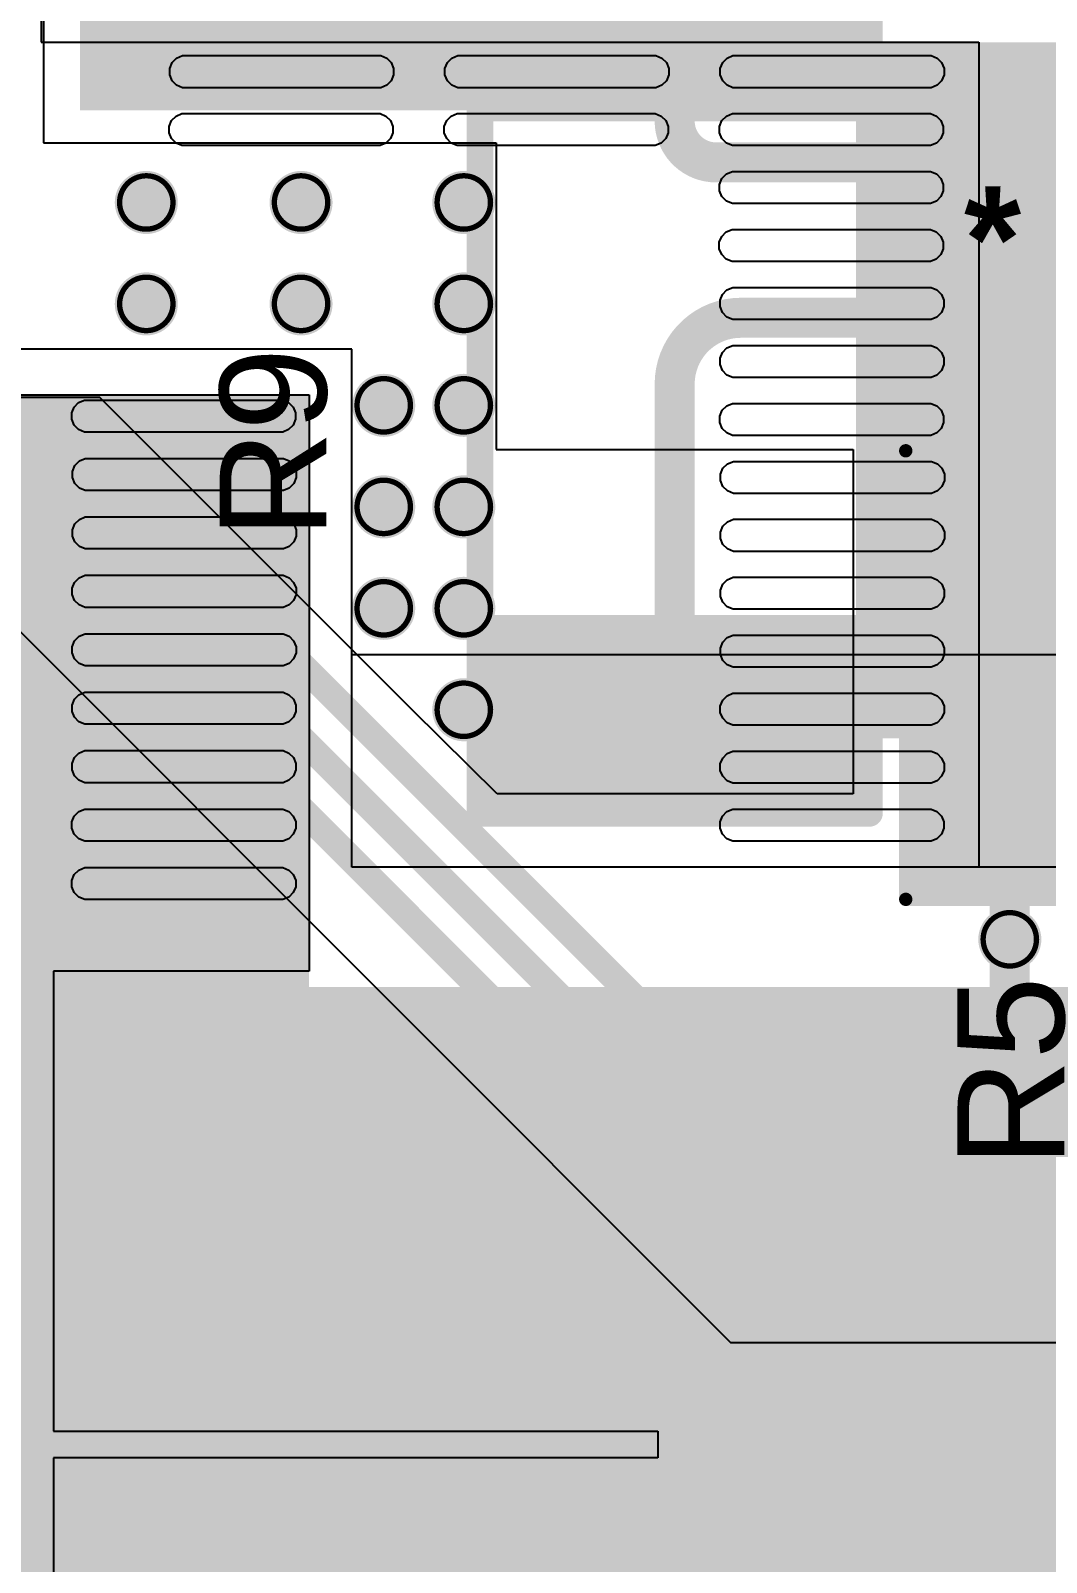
# Model space of a CAD drawing. Header units: inches. Extents: x -115 to 191, y -11 to 41.
# Drawn here: x -61.82 to -52.15, y 2.88 to 17.45 of the extents above; entities that cross this region are included whole.
import ezdxf

# ---------------------------------------------------------------- set-up
doc = ezdxf.new("R2010")
doc.units = ezdxf.units.IN
for name, color, linetype in [('Bottom Layer', 5, 'Continuous'), ('Bottom Paste', 16, 'Continuous'), ('Bottom Solder', 6, 'Continuous'), ('Drill Drawing', 1, 'Continuous'), ('Top Layer', 1, 'Continuous'), ('Top Overlay', 2, 'Continuous'), ('Top Paste', 8, 'Continuous'), ('Top Solder', 216, 'Continuous'), ('Via Holes', 16, 'Continuous')]:
    doc.layers.add(name, color=color, linetype=linetype)
doc.styles.add('Arial', font='', dxfattribs={"height": 0.2})
doc.styles.add('Arial_Bold', font='', dxfattribs={"height": 0.2})
doc.styles.get('Arial').set_extended_font_data('Arial')
doc.styles.get('Arial_Bold').set_extended_font_data('Arial', bold=True)

# ---------------------------------------------------------------- blocks, each defined once
blk = doc.blocks.new('RES_2512_4')
at = {"layer": 'Top Layer'}
for points in [[(-4.05, 1.7), (-2.45, 1.7), (-2.45, -1.7), (-4.05, -1.7)], [(2.45, 1.7), (4.05, 1.7), (4.05, -1.7), (2.45, -1.7)]]:
    blk.add_hatch(color=1, dxfattribs=at).paths.add_polyline_path(points)
at = {"layer": 'Top Paste'}
for points in [[(-4.05, 1.7), (-2.45, 1.7), (-2.45, -1.7), (-4.05, -1.7)], [(2.45, 1.7), (4.05, 1.7), (4.05, -1.7), (2.45, -1.7)]]:
    blk.add_hatch(color=8, dxfattribs=at).paths.add_polyline_path(points)
at = {"layer": 'Top Solder'}
for points in [[(-4.152, 1.802), (-2.348, 1.802), (-2.348, -1.802), (-4.152, -1.802)], [(2.348, 1.802), (4.152, 1.802), (4.152, -1.802), (2.348, -1.802)]]:
    blk.add_hatch(color=216, dxfattribs=at).paths.add_polyline_path(points)
at = {"layer": 'Top Overlay'}
for points in [[(4.237, 1.854, 0.254, 0.254, 0), (-4.242, 1.854, 0.254, 0.254, 0)], [(-4.242, -1.854, 0.254, 0.254, 0), (-4.242, 1.854, 0.254, 0.254, 0)], [(4.237, -1.854, 0.254, 0.254, 0), (4.237, 1.854, 0.254, 0.254, 0)], [(4.237, -1.854, 0.254, 0.254, 0), (-4.242, -1.854, 0.254, 0.254, 0)]]:
    blk.add_lwpolyline(points, format="xyseb", dxfattribs=at)
for points in [[(-4.305, 1.854, 0.127, 0.127, 1), (-4.178, 1.854, 0.127, 0.127, 1)], [(-4.305, 1.854, 0.127, 0.127, 1), (-4.178, 1.854, 0.127, 0.127, 1)], [(4.173, 1.854, 0.127, 0.127, 1), (4.3, 1.854, 0.127, 0.127, 1)], [(4.173, 1.854, 0.127, 0.127, 1), (4.3, 1.854, 0.127, 0.127, 1)], [(-4.305, -1.854, 0.127, 0.127, 1), (-4.178, -1.854, 0.127, 0.127, 1)], [(-4.305, -1.854, 0.127, 0.127, 1), (-4.178, -1.854, 0.127, 0.127, 1)], [(4.173, -1.854, 0.127, 0.127, 1), (4.3, -1.854, 0.127, 0.127, 1)], [(4.173, -1.854, 0.127, 0.127, 1), (4.3, -1.854, 0.127, 0.127, 1)]]:
    blk.add_lwpolyline(points, format="xyseb", close=True, dxfattribs=at)
blk = doc.blocks.new('R___1206_7')
at = {"layer": 'Top Layer'}
for points in [[(-2.032, 0.889), (-0.508, 0.889), (-0.508, -0.889), (-2.032, -0.889)], [(0.508, 0.889), (2.032, 0.889), (2.032, -0.889), (0.508, -0.889)]]:
    blk.add_hatch(color=1, dxfattribs=at).paths.add_polyline_path(points)
at = {"layer": 'Top Paste'}
for points in [[(-2.032, 0.889), (-0.508, 0.889), (-0.508, -0.889), (-2.032, -0.889)], [(0.508, 0.889), (2.032, 0.889), (2.032, -0.889), (0.508, -0.889)]]:
    blk.add_hatch(color=8, dxfattribs=at).paths.add_polyline_path(points)
at = {"layer": 'Top Solder'}
for points in [[(-2.1336, 0.9906), (-0.4064, 0.9906), (-0.4064, -0.9906), (-2.1336, -0.9906)], [(0.4064, 0.9906), (2.1336, 0.9906), (2.1336, -0.9906), (0.4064, -0.9906)]]:
    blk.add_hatch(color=216, dxfattribs=at).paths.add_polyline_path(points)
at = {"layer": 'Top Overlay'}
for points in [[(-2.1336, 0.9906, 0.127, 0.127, 0), (2.1336, 0.9906, 0.127, 0.127, 0)], [(-2.1336, 0.9906, 0.127, 0.127, 0), (-2.1336, -0.9906, 0.127, 0.127, 0)], [(2.1336, 0.9906, 0.127, 0.127, 0), (2.1336, -0.9906, 0.127, 0.127, 0)], [(-2.1336, -0.9906, 0.127, 0.127, 0), (2.1336, -0.9906, 0.127, 0.127, 0)]]:
    blk.add_lwpolyline(points, format="xyseb", dxfattribs=at)
for points in [[(-2.16535, 0.9906, 0.0635, 0.0635, 1), (-2.10185, 0.9906, 0.0635, 0.0635, 1)], [(-2.16535, 0.9906, 0.0635, 0.0635, 1), (-2.10185, 0.9906, 0.0635, 0.0635, 1)], [(2.10185, 0.9906, 0.0635, 0.0635, 1), (2.16535, 0.9906, 0.0635, 0.0635, 1)], [(2.10185, 0.9906, 0.0635, 0.0635, 1), (2.16535, 0.9906, 0.0635, 0.0635, 1)], [(-2.16535, -0.9906, 0.0635, 0.0635, 1), (-2.10185, -0.9906, 0.0635, 0.0635, 1)], [(-2.16535, -0.9906, 0.0635, 0.0635, 1), (-2.10185, -0.9906, 0.0635, 0.0635, 1)], [(2.10185, -0.9906, 0.0635, 0.0635, 1), (2.16535, -0.9906, 0.0635, 0.0635, 1)], [(2.10185, -0.9906, 0.0635, 0.0635, 1), (2.16535, -0.9906, 0.0635, 0.0635, 1)]]:
    blk.add_lwpolyline(points, format="xyseb", close=True, dxfattribs=at)
blk = doc.blocks.new('18650_CELL_PAD_B_12')
at = {"layer": 'Bottom Layer'}
blk.add_hatch(color=5, dxfattribs=at).paths.add_polyline_path([(5.5, 4.25), (5.5, -4.25), (-5.5, -4.25), (-5.5, 4.25)])
at = {"layer": 'Bottom Paste'}
blk.add_hatch(color=16, dxfattribs=at).paths.add_polyline_path([(5.5, 4.25), (5.5, -4.25), (-5.5, -4.25), (-5.5, 4.25)])
at = {"layer": 'Bottom Solder'}
blk.add_hatch(color=6, dxfattribs=at).paths.add_polyline_path([(5.602, 4.352), (5.602, -4.352), (-5.602, -4.352), (-5.602, 4.352)])

msp = doc.modelspace()

# ---------------------------------------------------------------- hatches: boundary and pattern name
at = {"layer": 'Bottom Layer'}
for points in [[(-53.899, 10.719), (-46.979, 10.719), (-46.979, 17.34), (-53.899, 17.34)], [(-63.387, 5.317), (-59.171, 5.317), (-59.171, 13.987), (-63.387, 13.987)], [(-63.387, -0.415), (-50.35, -0.415), (-50.35, 8.25), (-63.387, 8.25)]]:
    msp.add_hatch(color=5, dxfattribs=at).paths.add_polyline_path(points)
h = msp.add_hatch(color=5, dxfattribs=at)
edge = h.paths.add_edge_path()
edge.add_arc((-60.72, 15.816), 0.3, 0, 360)
h = msp.add_hatch(color=5, dxfattribs=at)
edge = h.paths.add_edge_path()
edge.add_arc((-59.247, 15.816), 0.3, 0, 360)
h = msp.add_hatch(color=5, dxfattribs=at)
edge = h.paths.add_edge_path()
edge.add_arc((-57.698, 15.816), 0.3, 0, 360)
h = msp.add_hatch(color=5, dxfattribs=at)
edge = h.paths.add_edge_path()
edge.add_arc((-60.72, 14.851), 0.3, 0, 360)
h = msp.add_hatch(color=5, dxfattribs=at)
edge = h.paths.add_edge_path()
edge.add_arc((-59.247, 14.851), 0.3, 0, 360)
h = msp.add_hatch(color=5, dxfattribs=at)
edge = h.paths.add_edge_path()
edge.add_arc((-57.698, 14.851), 0.3, 0, 360)
h = msp.add_hatch(color=5, dxfattribs=at)
edge = h.paths.add_edge_path()
edge.add_arc((-58.46, 13.886), 0.3, 0, 360)
h = msp.add_hatch(color=5, dxfattribs=at)
edge = h.paths.add_edge_path()
edge.add_arc((-57.698, 13.886), 0.3, 0, 360)
h = msp.add_hatch(color=5, dxfattribs=at)
edge = h.paths.add_edge_path()
edge.add_arc((-58.46, 12.92), 0.3, 0, 360)
h = msp.add_hatch(color=5, dxfattribs=at)
edge = h.paths.add_edge_path()
edge.add_arc((-57.698, 12.92), 0.3, 0, 360)
h = msp.add_hatch(color=5, dxfattribs=at)
edge = h.paths.add_edge_path()
edge.add_arc((-58.46, 11.955), 0.3, 0, 360)
h = msp.add_hatch(color=5, dxfattribs=at)
edge = h.paths.add_edge_path()
edge.add_arc((-57.698, 11.955), 0.3, 0, 360)
h = msp.add_hatch(color=5, dxfattribs=at)
edge = h.paths.add_edge_path()
edge.add_arc((-57.698, 10.99), 0.3, 0, 360)
h = msp.add_hatch(color=5, dxfattribs=at)
edge = h.paths.add_edge_path()
edge.add_arc((-52.501, 8.806), 0.3, 0, 360)
at = {"layer": 'Top Layer'}
for points in [[(-61.35, 16.691), (-53.991, 16.691), (-53.991, 21.277), (-61.35, 21.277)], [(-53.39, 11.791), (-51.612, 11.791), (-51.612, 13.352), (-53.39, 13.352)], [(-53.39, 11.791), (-51.612, 11.791), (-51.612, 13.352), (-53.39, 13.352)], [(-53.39, 11.796), (-49.749, 11.796), (-49.749, 13.174), (-53.39, 13.174)]]:
    msp.add_hatch(color=1, dxfattribs=at).paths.add_polyline_path(points)
h = msp.add_hatch(color=1, dxfattribs=at)
edge = h.paths.add_edge_path()
edge.add_arc((-60.72, 15.816), 0.3, 0, 360)
h = msp.add_hatch(color=1, dxfattribs=at)
edge = h.paths.add_edge_path()
edge.add_arc((-59.247, 15.816), 0.3, 0, 360)
h = msp.add_hatch(color=1, dxfattribs=at)
edge = h.paths.add_edge_path()
edge.add_arc((-57.698, 15.816), 0.3, 0, 360)
h = msp.add_hatch(color=1, dxfattribs=at)
edge = h.paths.add_edge_path()
edge.add_arc((-60.72, 14.851), 0.3, 0, 360)
h = msp.add_hatch(color=1, dxfattribs=at)
edge = h.paths.add_edge_path()
edge.add_arc((-59.247, 14.851), 0.3, 0, 360)
h = msp.add_hatch(color=1, dxfattribs=at)
edge = h.paths.add_edge_path()
edge.add_arc((-57.698, 14.851), 0.3, 0, 360)
h = msp.add_hatch(color=1, dxfattribs=at)
edge = h.paths.add_edge_path()
edge.add_arc((-58.46, 13.886), 0.3, 0, 360)
h = msp.add_hatch(color=1, dxfattribs=at)
edge = h.paths.add_edge_path()
edge.add_arc((-57.698, 13.886), 0.3, 0, 360)
h = msp.add_hatch(color=1, dxfattribs=at)
edge = h.paths.add_edge_path()
edge.add_arc((-58.46, 12.92), 0.3, 0, 360)
h = msp.add_hatch(color=1, dxfattribs=at)
edge = h.paths.add_edge_path()
edge.add_arc((-57.698, 12.92), 0.3, 0, 360)
h = msp.add_hatch(color=1, dxfattribs=at)
edge = h.paths.add_edge_path()
edge.add_arc((-58.46, 11.955), 0.3, 0, 360)
h = msp.add_hatch(color=1, dxfattribs=at)
edge = h.paths.add_edge_path()
edge.add_arc((-57.698, 11.955), 0.3, 0, 360)
h = msp.add_hatch(color=1, dxfattribs=at)
edge = h.paths.add_edge_path()
edge.add_arc((-57.698, 10.99), 0.3, 0, 360)
h = msp.add_hatch(color=1, dxfattribs=at)
edge = h.paths.add_edge_path()
edge.add_arc((-52.501, 8.806), 0.3, 0, 360)
at = {"layer": 'Via Holes'}
h = msp.add_hatch(color=7, dxfattribs=at)
edge = h.paths.add_edge_path()
edge.add_arc((-60.72, 15.816), 0.15, 0, 360)
h = msp.add_hatch(color=7, dxfattribs=at)
edge = h.paths.add_edge_path()
edge.add_arc((-59.247, 15.816), 0.15, 0, 360)
h = msp.add_hatch(color=7, dxfattribs=at)
edge = h.paths.add_edge_path()
edge.add_arc((-57.698, 15.816), 0.15, 0, 360)
h = msp.add_hatch(color=7, dxfattribs=at)
edge = h.paths.add_edge_path()
edge.add_arc((-60.72, 14.851), 0.15, 0, 360)
h = msp.add_hatch(color=7, dxfattribs=at)
edge = h.paths.add_edge_path()
edge.add_arc((-59.247, 14.851), 0.15, 0, 360)
h = msp.add_hatch(color=7, dxfattribs=at)
edge = h.paths.add_edge_path()
edge.add_arc((-57.698, 14.851), 0.15, 0, 360)
h = msp.add_hatch(color=7, dxfattribs=at)
edge = h.paths.add_edge_path()
edge.add_arc((-58.46, 13.886), 0.15, 0, 360)
h = msp.add_hatch(color=7, dxfattribs=at)
edge = h.paths.add_edge_path()
edge.add_arc((-57.698, 13.886), 0.15, 0, 360)
h = msp.add_hatch(color=7, dxfattribs=at)
edge = h.paths.add_edge_path()
edge.add_arc((-58.46, 12.92), 0.15, 0, 360)
h = msp.add_hatch(color=7, dxfattribs=at)
edge = h.paths.add_edge_path()
edge.add_arc((-57.698, 12.92), 0.15, 0, 360)
h = msp.add_hatch(color=7, dxfattribs=at)
edge = h.paths.add_edge_path()
edge.add_arc((-58.46, 11.955), 0.15, 0, 360)
h = msp.add_hatch(color=7, dxfattribs=at)
edge = h.paths.add_edge_path()
edge.add_arc((-57.698, 11.955), 0.15, 0, 360)
h = msp.add_hatch(color=7, dxfattribs=at)
edge = h.paths.add_edge_path()
edge.add_arc((-57.698, 10.99), 0.15, 0, 360)
h = msp.add_hatch(color=7, dxfattribs=at)
edge = h.paths.add_edge_path()
edge.add_arc((-52.501, 8.806), 0.15, 0, 360)

# ---------------------------------------------------------------- linework, layer by layer
at = {"layer": 'Bottom Layer'}
for p, q in [((-61.722, 18.762), (-61.722, 17.34)), ((-61.722, 17.34), (-52.796, 17.34)), ((-52.796, 17.34), (-52.796, 9.491)), ((-58.765, 14.419), (-69.458, 14.419)), ((-58.765, 9.491), (-58.765, 14.419)), ((-69.56, 13.987), (-59.171, 13.987)), ((-59.171, 13.987), (-59.171, 8.504)), ((-58.765, 9.491), (-58.765, 11.515)), ((-58.765, 11.515), (-44.685, 11.515)), ((-52.796, 9.491), (-58.765, 9.491)), ((-49.798, 9.491), (-58.765, 9.491)), ((-59.171, 8.504), (-61.604, 8.504)), ((-61.604, 8.504), (-61.604, 4.127)), ((-61.604, 4.127), (-55.85, 4.127)), ((-55.85, 4.127), (-55.85, 3.873)), ((-55.85, 3.873), (-61.604, 3.873)), ((-61.604, 3.873), (-61.604, -0.415))]:
    msp.add_line(p, q, dxfattribs=at)
for points in [[(-52.501, 7.349, 0.381, 0.381, 0), (-52.501, 8.806, 0.381, 0.381, 0)], [(-55.85, 4, 0.381, 0.381, 0), (-52.501, 7.349, 0.381, 0.381, 0)]]:
    msp.add_lwpolyline(points, format="xyseb", dxfattribs=at)
for points in [[(-52.596, 8.806, 0.191, 0.191, 1), (-52.406, 8.806, 0.191, 0.191, 1)], [(-52.596, 7.349, 0.191, 0.191, 1), (-52.406, 7.349, 0.191, 0.191, 1)], [(-52.596, 7.349, 0.191, 0.191, 1), (-52.406, 7.349, 0.191, 0.191, 1)], [(-55.945, 4, 0.191, 0.191, 1), (-55.755, 4, 0.191, 0.191, 1)]]:
    msp.add_lwpolyline(points, format="xyseb", close=True, dxfattribs=at)
at = {"layer": 'Bottom Solder'}
for p, q in [((-60.431, 17.19), (-60.375, 17.213)), ((-60.375, 17.213), (-58.488, 17.213)), ((-58.488, 17.213), (-58.432, 17.19)), ((-57.811, 17.19), (-57.755, 17.213)), ((-57.755, 17.213), (-55.869, 17.213)), ((-55.869, 17.213), (-55.813, 17.19)), ((-55.192, 17.19), (-55.136, 17.213)), ((-55.136, 17.213), (-53.249, 17.213)), ((-53.249, 17.213), (-53.193, 17.19)), ((-60.497, 17.091), (-60.473, 17.147)), ((-60.497, 17.061), (-60.497, 17.091)), ((-60.497, 17.03), (-60.497, 17.061)), ((-60.473, 17.147), (-60.431, 17.19)), ((-58.432, 17.19), (-58.39, 17.147)), ((-58.39, 17.147), (-58.366, 17.091)), ((-58.366, 17.091), (-58.366, 17.061)), ((-58.366, 17.061), (-58.366, 17.03)), ((-57.877, 17.091), (-57.854, 17.147)), ((-57.877, 17.061), (-57.877, 17.091)), ((-57.877, 17.03), (-57.877, 17.061)), ((-57.854, 17.147), (-57.811, 17.19)), ((-55.813, 17.19), (-55.77, 17.147)), ((-55.77, 17.147), (-55.747, 17.091)), ((-55.747, 17.091), (-55.747, 17.061)), ((-55.747, 17.061), (-55.747, 17.03)), ((-55.258, 17.091), (-55.234, 17.147)), ((-55.258, 17.061), (-55.258, 17.091)), ((-55.258, 17.03), (-55.258, 17.061)), ((-55.234, 17.147), (-55.192, 17.19)), ((-53.193, 17.19), (-53.151, 17.147)), ((-53.151, 17.147), (-53.127, 17.091)), ((-53.127, 17.091), (-53.127, 17.061)), ((-53.127, 17.061), (-53.127, 17.03)), ((-60.473, 16.974), (-60.497, 17.03)), ((-60.431, 16.931), (-60.473, 16.974)), ((-60.375, 16.908), (-60.431, 16.931)), ((-58.488, 16.908), (-60.375, 16.908)), ((-58.432, 16.931), (-58.488, 16.908)), ((-58.39, 16.974), (-58.432, 16.931)), ((-58.366, 17.03), (-58.39, 16.974)), ((-57.854, 16.974), (-57.877, 17.03)), ((-57.811, 16.931), (-57.854, 16.974)), ((-57.755, 16.908), (-57.811, 16.931)), ((-55.869, 16.908), (-57.755, 16.908)), ((-55.813, 16.931), (-55.869, 16.908)), ((-55.77, 16.974), (-55.813, 16.931)), ((-55.747, 17.03), (-55.77, 16.974)), ((-55.234, 16.974), (-55.258, 17.03)), ((-55.192, 16.931), (-55.234, 16.974)), ((-55.136, 16.908), (-55.192, 16.931)), ((-53.249, 16.908), (-55.136, 16.908)), ((-53.193, 16.931), (-53.249, 16.908)), ((-53.151, 16.974), (-53.193, 16.931)), ((-53.127, 17.03), (-53.151, 16.974)), ((-60.48, 16.596), (-60.437, 16.638)), ((-60.437, 16.638), (-60.381, 16.662)), ((-60.381, 16.662), (-58.495, 16.662)), ((-58.495, 16.662), (-58.439, 16.638)), ((-58.439, 16.638), (-58.396, 16.596)), ((-57.86, 16.596), (-57.818, 16.638)), ((-57.818, 16.638), (-57.762, 16.662)), ((-57.762, 16.662), (-55.875, 16.662)), ((-55.875, 16.662), (-55.819, 16.638)), ((-55.819, 16.638), (-55.776, 16.596)), ((-55.241, 16.596), (-55.198, 16.638)), ((-55.198, 16.638), (-55.142, 16.662)), ((-55.142, 16.662), (-53.256, 16.662)), ((-53.256, 16.662), (-53.2, 16.638)), ((-53.2, 16.638), (-53.157, 16.596)), ((-60.503, 16.54), (-60.48, 16.596)), ((-60.503, 16.509), (-60.503, 16.54)), ((-60.503, 16.479), (-60.503, 16.509)), ((-60.48, 16.423), (-60.503, 16.479)), ((-58.396, 16.596), (-58.373, 16.54)), ((-58.373, 16.479), (-58.396, 16.423)), ((-58.373, 16.54), (-58.373, 16.509)), ((-58.373, 16.509), (-58.373, 16.479)), ((-57.884, 16.54), (-57.86, 16.596)), ((-57.884, 16.509), (-57.884, 16.54)), ((-57.884, 16.479), (-57.884, 16.509)), ((-57.86, 16.423), (-57.884, 16.479)), ((-55.776, 16.596), (-55.753, 16.54)), ((-55.753, 16.479), (-55.776, 16.423)), ((-55.753, 16.54), (-55.753, 16.509)), ((-55.753, 16.509), (-55.753, 16.479)), ((-55.264, 16.54), (-55.241, 16.596)), ((-55.264, 16.509), (-55.264, 16.54)), ((-55.264, 16.479), (-55.264, 16.509)), ((-55.241, 16.423), (-55.264, 16.479)), ((-53.157, 16.596), (-53.134, 16.54)), ((-53.134, 16.479), (-53.157, 16.423)), ((-53.134, 16.54), (-53.134, 16.509)), ((-53.134, 16.509), (-53.134, 16.479)), ((-60.437, 16.38), (-60.48, 16.423)), ((-60.381, 16.357), (-60.437, 16.38)), ((-58.495, 16.357), (-60.381, 16.357)), ((-58.439, 16.38), (-58.495, 16.357)), ((-58.396, 16.423), (-58.439, 16.38)), ((-57.818, 16.38), (-57.86, 16.423)), ((-57.762, 16.357), (-57.818, 16.38)), ((-55.875, 16.357), (-57.762, 16.357)), ((-55.819, 16.38), (-55.875, 16.357)), ((-55.776, 16.423), (-55.819, 16.38)), ((-55.198, 16.38), (-55.241, 16.423)), ((-55.142, 16.357), (-55.198, 16.38)), ((-53.256, 16.357), (-55.142, 16.357)), ((-53.2, 16.38), (-53.256, 16.357)), ((-53.157, 16.423), (-53.2, 16.38)), ((-55.264, 15.988), (-55.241, 16.044)), ((-55.241, 16.044), (-55.198, 16.087)), ((-55.198, 16.087), (-55.142, 16.11)), ((-55.142, 16.11), (-53.256, 16.11)), ((-53.256, 16.11), (-53.2, 16.087)), ((-53.2, 16.087), (-53.157, 16.044)), ((-53.157, 16.044), (-53.134, 15.988)), ((-55.264, 15.958), (-55.264, 15.988)), ((-55.264, 15.928), (-55.264, 15.958)), ((-55.241, 15.872), (-55.264, 15.928)), ((-53.134, 15.928), (-53.157, 15.872)), ((-53.134, 15.988), (-53.134, 15.958)), ((-53.134, 15.958), (-53.134, 15.928)), ((-55.198, 15.829), (-55.241, 15.872)), ((-55.142, 15.805), (-55.198, 15.829)), ((-53.256, 15.805), (-55.142, 15.805)), ((-53.2, 15.829), (-53.256, 15.805)), ((-53.157, 15.872), (-53.2, 15.829)), ((-55.266, 15.437), (-55.243, 15.493)), ((-55.243, 15.493), (-55.2, 15.536)), ((-55.2, 15.536), (-55.144, 15.559)), ((-55.144, 15.559), (-53.257, 15.559)), ((-53.257, 15.559), (-53.201, 15.536)), ((-53.201, 15.536), (-53.159, 15.493)), ((-53.159, 15.493), (-53.135, 15.437)), ((-55.266, 15.406), (-55.266, 15.437)), ((-55.266, 15.376), (-55.266, 15.406)), ((-55.243, 15.32), (-55.266, 15.376)), ((-55.2, 15.277), (-55.243, 15.32)), ((-53.159, 15.32), (-53.201, 15.277)), ((-53.135, 15.376), (-53.159, 15.32)), ((-53.135, 15.437), (-53.135, 15.406)), ((-53.135, 15.406), (-53.135, 15.376)), ((-55.144, 15.254), (-55.2, 15.277)), ((-53.257, 15.254), (-55.144, 15.254)), ((-53.201, 15.277), (-53.257, 15.254)), ((-55.259, 14.885), (-55.236, 14.941)), ((-55.259, 14.855), (-55.259, 14.885)), ((-55.236, 14.941), (-55.193, 14.984)), ((-55.193, 14.984), (-55.137, 15.007)), ((-55.137, 15.007), (-53.251, 15.007)), ((-53.251, 15.007), (-53.195, 14.984)), ((-53.195, 14.984), (-53.152, 14.941)), ((-53.152, 14.941), (-53.129, 14.885)), ((-53.129, 14.885), (-53.129, 14.855)), ((-55.259, 14.825), (-55.259, 14.855)), ((-55.236, 14.769), (-55.259, 14.825)), ((-55.193, 14.726), (-55.236, 14.769)), ((-55.137, 14.703), (-55.193, 14.726)), ((-53.195, 14.726), (-53.251, 14.703)), ((-53.152, 14.769), (-53.195, 14.726)), ((-53.129, 14.825), (-53.152, 14.769)), ((-53.129, 14.855), (-53.129, 14.825)), ((-53.251, 14.703), (-55.137, 14.703)), ((-55.236, 14.39), (-55.193, 14.433)), ((-55.193, 14.433), (-55.137, 14.456)), ((-55.137, 14.456), (-53.251, 14.456)), ((-53.251, 14.456), (-53.195, 14.433)), ((-53.195, 14.433), (-53.152, 14.39)), ((-55.259, 14.334), (-55.236, 14.39)), ((-55.259, 14.304), (-55.259, 14.334)), ((-55.259, 14.273), (-55.259, 14.304)), ((-53.152, 14.39), (-53.129, 14.334)), ((-53.129, 14.334), (-53.129, 14.304)), ((-53.129, 14.304), (-53.129, 14.273)), ((-55.236, 14.217), (-55.259, 14.273)), ((-55.193, 14.174), (-55.236, 14.217)), ((-55.137, 14.151), (-55.193, 14.174)), ((-53.251, 14.151), (-55.137, 14.151)), ((-53.195, 14.174), (-53.251, 14.151)), ((-53.152, 14.217), (-53.195, 14.174)), ((-53.129, 14.273), (-53.152, 14.217)), ((-61.43, 13.814), (-61.407, 13.87)), ((-61.407, 13.87), (-61.364, 13.913)), ((-61.364, 13.913), (-61.308, 13.936)), ((-61.308, 13.936), (-59.422, 13.936)), ((-59.422, 13.936), (-59.366, 13.913)), ((-59.366, 13.913), (-59.323, 13.87)), ((-59.323, 13.87), (-59.3, 13.814)), ((-55.238, 13.839), (-55.195, 13.881)), ((-55.195, 13.881), (-55.139, 13.905)), ((-55.139, 13.905), (-53.253, 13.905)), ((-53.253, 13.905), (-53.197, 13.881)), ((-53.197, 13.881), (-53.154, 13.839)), ((-61.43, 13.784), (-61.43, 13.814)), ((-61.43, 13.754), (-61.43, 13.784)), ((-61.407, 13.698), (-61.43, 13.754)), ((-61.364, 13.655), (-61.407, 13.698)), ((-59.323, 13.698), (-59.366, 13.655)), ((-59.3, 13.754), (-59.323, 13.698)), ((-59.3, 13.814), (-59.3, 13.784)), ((-59.3, 13.784), (-59.3, 13.754)), ((-55.261, 13.782), (-55.238, 13.839)), ((-55.261, 13.752), (-55.261, 13.782)), ((-55.261, 13.722), (-55.261, 13.752)), ((-55.238, 13.666), (-55.261, 13.722)), ((-53.154, 13.839), (-53.131, 13.782)), ((-53.131, 13.722), (-53.154, 13.666)), ((-53.131, 13.782), (-53.131, 13.752)), ((-53.131, 13.752), (-53.131, 13.722)), ((-61.308, 13.632), (-61.364, 13.655)), ((-59.422, 13.632), (-61.308, 13.632)), ((-59.366, 13.655), (-59.422, 13.632)), ((-55.195, 13.623), (-55.238, 13.666)), ((-55.139, 13.6), (-55.195, 13.623)), ((-53.253, 13.6), (-55.139, 13.6)), ((-53.197, 13.623), (-53.253, 13.6)), ((-53.154, 13.666), (-53.197, 13.623)), ((-61.423, 13.258), (-61.4, 13.314)), ((-61.4, 13.314), (-61.357, 13.357)), ((-61.357, 13.357), (-61.301, 13.381)), ((-61.301, 13.381), (-59.415, 13.381)), ((-59.415, 13.381), (-59.359, 13.357)), ((-59.359, 13.357), (-59.316, 13.314)), ((-59.316, 13.314), (-59.293, 13.258)), ((-55.254, 13.231), (-55.231, 13.287)), ((-55.231, 13.287), (-55.188, 13.33)), ((-55.188, 13.33), (-55.132, 13.353)), ((-55.132, 13.353), (-53.246, 13.353)), ((-53.246, 13.353), (-53.19, 13.33)), ((-53.19, 13.33), (-53.147, 13.287)), ((-53.147, 13.287), (-53.124, 13.231)), ((-61.423, 13.228), (-61.423, 13.258)), ((-61.423, 13.198), (-61.423, 13.228)), ((-61.4, 13.142), (-61.423, 13.198)), ((-61.357, 13.099), (-61.4, 13.142)), ((-59.316, 13.142), (-59.359, 13.099)), ((-59.293, 13.198), (-59.316, 13.142)), ((-59.293, 13.258), (-59.293, 13.228)), ((-59.293, 13.228), (-59.293, 13.198)), ((-55.254, 13.201), (-55.254, 13.231)), ((-55.254, 13.17), (-55.254, 13.201)), ((-55.231, 13.114), (-55.254, 13.17)), ((-53.124, 13.17), (-53.147, 13.114)), ((-53.124, 13.231), (-53.124, 13.201)), ((-53.124, 13.201), (-53.124, 13.17)), ((-61.301, 13.076), (-61.357, 13.099)), ((-59.415, 13.076), (-61.301, 13.076)), ((-59.359, 13.099), (-59.415, 13.076)), ((-55.188, 13.072), (-55.231, 13.114)), ((-55.132, 13.048), (-55.188, 13.072)), ((-53.246, 13.048), (-55.132, 13.048)), ((-53.19, 13.072), (-53.246, 13.048)), ((-53.147, 13.114), (-53.19, 13.072)), ((-61.357, 12.801), (-61.301, 12.825)), ((-61.301, 12.825), (-59.415, 12.825)), ((-59.415, 12.825), (-59.359, 12.801)), ((-61.423, 12.702), (-61.4, 12.758)), ((-61.423, 12.672), (-61.423, 12.702)), ((-61.4, 12.758), (-61.357, 12.801)), ((-59.359, 12.801), (-59.316, 12.758)), ((-59.316, 12.758), (-59.293, 12.702)), ((-59.293, 12.702), (-59.293, 12.672)), ((-55.254, 12.68), (-55.231, 12.736)), ((-55.254, 12.649), (-55.254, 12.68)), ((-55.231, 12.736), (-55.188, 12.779)), ((-55.188, 12.779), (-55.132, 12.802)), ((-55.132, 12.802), (-53.246, 12.802)), ((-53.246, 12.802), (-53.19, 12.779)), ((-53.19, 12.779), (-53.147, 12.736)), ((-53.147, 12.736), (-53.124, 12.68)), ((-53.124, 12.68), (-53.124, 12.649)), ((-61.423, 12.642), (-61.423, 12.672)), ((-61.4, 12.586), (-61.423, 12.642)), ((-61.357, 12.543), (-61.4, 12.586)), ((-61.301, 12.52), (-61.357, 12.543)), ((-59.359, 12.543), (-59.415, 12.52)), ((-59.316, 12.586), (-59.359, 12.543)), ((-59.293, 12.642), (-59.316, 12.586)), ((-59.293, 12.672), (-59.293, 12.642)), ((-55.254, 12.619), (-55.254, 12.649)), ((-55.231, 12.563), (-55.254, 12.619)), ((-55.188, 12.52), (-55.231, 12.563)), ((-53.147, 12.563), (-53.19, 12.52)), ((-53.124, 12.619), (-53.147, 12.563)), ((-53.124, 12.649), (-53.124, 12.619)), ((-59.415, 12.52), (-61.301, 12.52)), ((-55.132, 12.497), (-55.188, 12.52)), ((-53.246, 12.497), (-55.132, 12.497)), ((-53.19, 12.52), (-53.246, 12.497)), ((-61.402, 12.202), (-61.359, 12.245)), ((-61.359, 12.245), (-61.303, 12.269)), ((-61.303, 12.269), (-59.417, 12.269)), ((-59.417, 12.269), (-59.361, 12.245)), ((-59.361, 12.245), (-59.318, 12.202)), ((-55.19, 12.227), (-55.134, 12.25)), ((-55.134, 12.25), (-53.248, 12.25)), ((-53.248, 12.25), (-53.192, 12.227)), ((-61.425, 12.146), (-61.402, 12.202)), ((-61.425, 12.116), (-61.425, 12.146)), ((-61.425, 12.086), (-61.425, 12.116)), ((-59.318, 12.202), (-59.295, 12.146)), ((-59.295, 12.146), (-59.295, 12.116)), ((-59.295, 12.116), (-59.295, 12.086)), ((-55.256, 12.128), (-55.233, 12.184)), ((-55.256, 12.098), (-55.256, 12.128)), ((-55.256, 12.068), (-55.256, 12.098)), ((-55.233, 12.184), (-55.19, 12.227)), ((-53.192, 12.227), (-53.149, 12.184)), ((-53.149, 12.184), (-53.126, 12.128)), ((-53.126, 12.128), (-53.126, 12.098)), ((-53.126, 12.098), (-53.126, 12.068)), ((-61.402, 12.03), (-61.425, 12.086)), ((-61.359, 11.987), (-61.402, 12.03)), ((-61.303, 11.964), (-61.359, 11.987)), ((-59.417, 11.964), (-61.303, 11.964)), ((-59.361, 11.987), (-59.417, 11.964)), ((-59.318, 12.03), (-59.361, 11.987)), ((-59.295, 12.086), (-59.318, 12.03)), ((-55.233, 12.012), (-55.256, 12.068)), ((-55.19, 11.969), (-55.233, 12.012)), ((-55.134, 11.946), (-55.19, 11.969)), ((-53.192, 11.969), (-53.248, 11.946)), ((-53.149, 12.012), (-53.192, 11.969)), ((-53.126, 12.068), (-53.149, 12.012)), ((-53.248, 11.946), (-55.134, 11.946)), ((-61.402, 11.647), (-61.359, 11.689)), ((-61.359, 11.689), (-61.303, 11.713)), ((-61.303, 11.713), (-59.417, 11.713)), ((-59.417, 11.713), (-59.361, 11.689)), ((-59.361, 11.689), (-59.318, 11.647)), ((-55.233, 11.633), (-55.19, 11.676)), ((-55.19, 11.676), (-55.134, 11.699)), ((-55.134, 11.699), (-53.248, 11.699)), ((-53.248, 11.699), (-53.192, 11.676)), ((-53.192, 11.676), (-53.149, 11.633)), ((-61.425, 11.59), (-61.402, 11.647)), ((-61.425, 11.56), (-61.425, 11.59)), ((-61.425, 11.53), (-61.425, 11.56)), ((-61.402, 11.474), (-61.425, 11.53)), ((-59.318, 11.647), (-59.295, 11.59)), ((-59.295, 11.53), (-59.318, 11.474)), ((-59.295, 11.59), (-59.295, 11.56)), ((-59.295, 11.56), (-59.295, 11.53)), ((-55.256, 11.577), (-55.233, 11.633)), ((-55.256, 11.547), (-55.256, 11.577)), ((-55.256, 11.516), (-55.256, 11.547)), ((-55.233, 11.46), (-55.256, 11.516)), ((-53.149, 11.633), (-53.126, 11.577)), ((-53.126, 11.516), (-53.149, 11.46)), ((-53.126, 11.577), (-53.126, 11.547)), ((-53.126, 11.547), (-53.126, 11.516)), ((-61.359, 11.431), (-61.402, 11.474)), ((-61.303, 11.408), (-61.359, 11.431)), ((-59.417, 11.408), (-61.303, 11.408)), ((-59.361, 11.431), (-59.417, 11.408)), ((-59.318, 11.474), (-59.361, 11.431)), ((-55.19, 11.417), (-55.233, 11.46)), ((-55.134, 11.394), (-55.19, 11.417)), ((-53.248, 11.394), (-55.134, 11.394)), ((-53.192, 11.417), (-53.248, 11.394)), ((-53.149, 11.46), (-53.192, 11.417)), ((-61.427, 11.035), (-61.403, 11.091)), ((-61.403, 11.091), (-61.361, 11.133)), ((-61.361, 11.133), (-61.305, 11.157)), ((-61.305, 11.157), (-59.418, 11.157)), ((-59.418, 11.157), (-59.362, 11.133)), ((-59.362, 11.133), (-59.319, 11.091)), ((-59.319, 11.091), (-59.296, 11.035)), ((-55.258, 11.025), (-55.234, 11.081)), ((-55.234, 11.081), (-55.192, 11.124)), ((-55.192, 11.124), (-55.136, 11.147)), ((-55.136, 11.147), (-53.249, 11.147)), ((-53.249, 11.147), (-53.193, 11.124)), ((-53.193, 11.124), (-53.151, 11.081)), ((-53.151, 11.081), (-53.127, 11.025)), ((-61.427, 11.004), (-61.427, 11.035)), ((-61.427, 10.974), (-61.427, 11.004)), ((-61.403, 10.918), (-61.427, 10.974)), ((-59.296, 10.974), (-59.319, 10.918)), ((-59.296, 11.035), (-59.296, 11.004)), ((-59.296, 11.004), (-59.296, 10.974)), ((-55.258, 10.995), (-55.258, 11.025)), ((-55.258, 10.965), (-55.258, 10.995)), ((-55.234, 10.909), (-55.258, 10.965)), ((-53.127, 10.965), (-53.151, 10.909)), ((-53.127, 11.025), (-53.127, 10.995)), ((-53.127, 10.995), (-53.127, 10.965)), ((-61.361, 10.875), (-61.403, 10.918)), ((-61.305, 10.852), (-61.361, 10.875)), ((-59.418, 10.852), (-61.305, 10.852)), ((-59.362, 10.875), (-59.418, 10.852)), ((-59.319, 10.918), (-59.362, 10.875)), ((-55.192, 10.866), (-55.234, 10.909)), ((-55.136, 10.843), (-55.192, 10.866)), ((-53.249, 10.843), (-55.136, 10.843)), ((-53.193, 10.866), (-53.249, 10.843)), ((-53.151, 10.909), (-53.193, 10.866)), ((-61.427, 10.479), (-61.403, 10.535)), ((-61.403, 10.535), (-61.361, 10.577)), ((-61.361, 10.577), (-61.305, 10.601)), ((-61.305, 10.601), (-59.418, 10.601)), ((-59.418, 10.601), (-59.362, 10.577)), ((-59.362, 10.577), (-59.319, 10.535)), ((-59.319, 10.535), (-59.296, 10.479)), ((-55.258, 10.474), (-55.234, 10.53)), ((-55.234, 10.53), (-55.192, 10.573)), ((-55.192, 10.573), (-55.136, 10.596)), ((-55.136, 10.596), (-53.249, 10.596)), ((-53.249, 10.596), (-53.193, 10.573)), ((-53.193, 10.573), (-53.151, 10.53)), ((-53.151, 10.53), (-53.127, 10.474)), ((-61.427, 10.448), (-61.427, 10.479)), ((-61.427, 10.418), (-61.427, 10.448)), ((-61.403, 10.362), (-61.427, 10.418)), ((-61.361, 10.319), (-61.403, 10.362)), ((-59.319, 10.362), (-59.362, 10.319)), ((-59.296, 10.418), (-59.319, 10.362)), ((-59.296, 10.479), (-59.296, 10.448)), ((-59.296, 10.448), (-59.296, 10.418)), ((-55.258, 10.444), (-55.258, 10.474)), ((-55.258, 10.413), (-55.258, 10.444)), ((-55.234, 10.357), (-55.258, 10.413)), ((-55.192, 10.314), (-55.234, 10.357)), ((-53.151, 10.357), (-53.193, 10.314)), ((-53.127, 10.413), (-53.151, 10.357)), ((-53.127, 10.474), (-53.127, 10.444)), ((-53.127, 10.444), (-53.127, 10.413)), ((-61.305, 10.296), (-61.361, 10.319)), ((-59.418, 10.296), (-61.305, 10.296)), ((-59.362, 10.319), (-59.418, 10.296)), ((-55.136, 10.291), (-55.192, 10.314)), ((-53.249, 10.291), (-55.136, 10.291)), ((-53.193, 10.314), (-53.249, 10.291)), ((-61.428, 9.923), (-61.405, 9.979)), ((-61.428, 9.892), (-61.428, 9.923)), ((-61.405, 9.979), (-61.362, 10.021)), ((-61.362, 10.021), (-61.306, 10.045)), ((-61.306, 10.045), (-59.42, 10.045)), ((-59.42, 10.045), (-59.364, 10.021)), ((-59.364, 10.021), (-59.321, 9.979)), ((-59.321, 9.979), (-59.298, 9.923)), ((-59.298, 9.923), (-59.298, 9.892)), ((-55.259, 9.923), (-55.236, 9.979)), ((-55.259, 9.892), (-55.259, 9.923)), ((-55.236, 9.979), (-55.193, 10.021)), ((-55.193, 10.021), (-55.137, 10.045)), ((-55.137, 10.045), (-53.251, 10.045)), ((-53.251, 10.045), (-53.195, 10.021)), ((-53.195, 10.021), (-53.152, 9.979)), ((-53.152, 9.979), (-53.129, 9.923)), ((-53.129, 9.923), (-53.129, 9.892)), ((-61.428, 9.862), (-61.428, 9.892)), ((-61.405, 9.806), (-61.428, 9.862)), ((-61.362, 9.763), (-61.405, 9.806)), ((-59.321, 9.806), (-59.364, 9.763)), ((-59.298, 9.862), (-59.321, 9.806)), ((-59.298, 9.892), (-59.298, 9.862)), ((-55.259, 9.862), (-55.259, 9.892)), ((-55.236, 9.806), (-55.259, 9.862)), ((-55.193, 9.763), (-55.236, 9.806)), ((-53.152, 9.806), (-53.195, 9.763)), ((-53.129, 9.862), (-53.152, 9.806)), ((-53.129, 9.892), (-53.129, 9.862)), ((-61.306, 9.74), (-61.362, 9.763)), ((-59.42, 9.74), (-61.306, 9.74)), ((-59.364, 9.763), (-59.42, 9.74)), ((-55.137, 9.74), (-55.193, 9.763)), ((-53.251, 9.74), (-55.137, 9.74)), ((-53.195, 9.763), (-53.251, 9.74)), ((-61.362, 9.465), (-61.306, 9.489)), ((-61.306, 9.489), (-59.42, 9.489)), ((-59.42, 9.489), (-59.364, 9.465)), ((-61.428, 9.367), (-61.405, 9.423)), ((-61.428, 9.336), (-61.428, 9.367)), ((-61.428, 9.306), (-61.428, 9.336)), ((-61.405, 9.423), (-61.362, 9.465)), ((-59.364, 9.465), (-59.321, 9.423)), ((-59.321, 9.423), (-59.298, 9.367)), ((-59.298, 9.367), (-59.298, 9.336)), ((-59.298, 9.336), (-59.298, 9.306)), ((-61.405, 9.25), (-61.428, 9.306)), ((-61.362, 9.207), (-61.405, 9.25)), ((-61.306, 9.184), (-61.362, 9.207)), ((-59.42, 9.184), (-61.306, 9.184)), ((-59.364, 9.207), (-59.42, 9.184)), ((-59.321, 9.25), (-59.364, 9.207)), ((-59.298, 9.306), (-59.321, 9.25))]:
    msp.add_line(p, q, dxfattribs=at)
at = {"layer": 'Drill Drawing'}
for points in [[(-60.466, 15.816, 0.0508, 0.0508, 1), (-60.974, 15.816, 0.0508, 0.0508, 1)], [(-58.993, 15.816, 0.0508, 0.0508, 1), (-59.501, 15.816, 0.0508, 0.0508, 1)], [(-57.444, 15.816, 0.0508, 0.0508, 1), (-57.952, 15.816, 0.0508, 0.0508, 1)], [(-60.987, 15.816, 0.0254, 0.0254, 1), (-60.962, 15.816, 0.0254, 0.0254, 1)], [(-60.479, 15.816, 0.0254, 0.0254, 1), (-60.454, 15.816, 0.0254, 0.0254, 1)], [(-59.514, 15.816, 0.0254, 0.0254, 1), (-59.488, 15.816, 0.0254, 0.0254, 1)], [(-59.006, 15.816, 0.0254, 0.0254, 1), (-58.98, 15.816, 0.0254, 0.0254, 1)], [(-57.964, 15.816, 0.0254, 0.0254, 1), (-57.939, 15.816, 0.0254, 0.0254, 1)], [(-57.456, 15.816, 0.0254, 0.0254, 1), (-57.431, 15.816, 0.0254, 0.0254, 1)], [(-60.466, 14.851, 0.0508, 0.0508, 1), (-60.974, 14.851, 0.0508, 0.0508, 1)], [(-58.993, 14.851, 0.0508, 0.0508, 1), (-59.501, 14.851, 0.0508, 0.0508, 1)], [(-57.444, 14.851, 0.0508, 0.0508, 1), (-57.952, 14.851, 0.0508, 0.0508, 1)], [(-60.987, 14.851, 0.0254, 0.0254, 1), (-60.962, 14.851, 0.0254, 0.0254, 1)], [(-60.479, 14.851, 0.0254, 0.0254, 1), (-60.454, 14.851, 0.0254, 0.0254, 1)], [(-59.514, 14.851, 0.0254, 0.0254, 1), (-59.488, 14.851, 0.0254, 0.0254, 1)], [(-59.006, 14.851, 0.0254, 0.0254, 1), (-58.98, 14.851, 0.0254, 0.0254, 1)], [(-57.964, 14.851, 0.0254, 0.0254, 1), (-57.939, 14.851, 0.0254, 0.0254, 1)], [(-57.456, 14.851, 0.0254, 0.0254, 1), (-57.431, 14.851, 0.0254, 0.0254, 1)], [(-58.206, 13.886, 0.0508, 0.0508, 1), (-58.714, 13.886, 0.0508, 0.0508, 1)], [(-57.444, 13.886, 0.0508, 0.0508, 1), (-57.952, 13.886, 0.0508, 0.0508, 1)], [(-58.726, 13.886, 0.0254, 0.0254, 1), (-58.701, 13.886, 0.0254, 0.0254, 1)], [(-58.218, 13.886, 0.0254, 0.0254, 1), (-58.193, 13.886, 0.0254, 0.0254, 1)], [(-57.964, 13.886, 0.0254, 0.0254, 1), (-57.939, 13.886, 0.0254, 0.0254, 1)], [(-57.456, 13.886, 0.0254, 0.0254, 1), (-57.431, 13.886, 0.0254, 0.0254, 1)], [(-58.206, 12.92, 0.0508, 0.0508, 1), (-58.714, 12.92, 0.0508, 0.0508, 1)], [(-57.444, 12.92, 0.0508, 0.0508, 1), (-57.952, 12.92, 0.0508, 0.0508, 1)], [(-58.726, 12.92, 0.0254, 0.0254, 1), (-58.701, 12.92, 0.0254, 0.0254, 1)], [(-58.218, 12.92, 0.0254, 0.0254, 1), (-58.193, 12.92, 0.0254, 0.0254, 1)], [(-57.964, 12.92, 0.0254, 0.0254, 1), (-57.939, 12.92, 0.0254, 0.0254, 1)], [(-57.456, 12.92, 0.0254, 0.0254, 1), (-57.431, 12.92, 0.0254, 0.0254, 1)], [(-58.206, 11.955, 0.0508, 0.0508, 1), (-58.714, 11.955, 0.0508, 0.0508, 1)], [(-57.444, 11.955, 0.0508, 0.0508, 1), (-57.952, 11.955, 0.0508, 0.0508, 1)], [(-58.726, 11.955, 0.0254, 0.0254, 1), (-58.701, 11.955, 0.0254, 0.0254, 1)], [(-58.218, 11.955, 0.0254, 0.0254, 1), (-58.193, 11.955, 0.0254, 0.0254, 1)], [(-57.964, 11.955, 0.0254, 0.0254, 1), (-57.939, 11.955, 0.0254, 0.0254, 1)], [(-57.456, 11.955, 0.0254, 0.0254, 1), (-57.431, 11.955, 0.0254, 0.0254, 1)], [(-57.444, 10.99, 0.0508, 0.0508, 1), (-57.952, 10.99, 0.0508, 0.0508, 1)], [(-57.964, 10.99, 0.0254, 0.0254, 1), (-57.939, 10.99, 0.0254, 0.0254, 1)], [(-57.456, 10.99, 0.0254, 0.0254, 1), (-57.431, 10.99, 0.0254, 0.0254, 1)], [(-52.247, 8.806, 0.0508, 0.0508, 1), (-52.755, 8.806, 0.0508, 0.0508, 1)], [(-52.768, 8.806, 0.0254, 0.0254, 1), (-52.742, 8.806, 0.0254, 0.0254, 1)], [(-52.26, 8.806, 0.0254, 0.0254, 1), (-52.234, 8.806, 0.0254, 0.0254, 1)]]:
    msp.add_lwpolyline(points, format="xyseb", close=True, dxfattribs=at)
at = {"layer": 'Top Layer'}
for p, q in [((-61.697, 25.451), (-61.697, 16.383)), ((-61.697, 16.383), (-57.391, 16.383)), ((-57.391, 16.383), (-57.391, 13.467)), ((-61.162, 13.962), (-67.542, 13.962)), ((-58.185, 10.985), (-61.162, 13.962)), ((-57.391, 13.467), (-53.991, 13.467)), ((-53.991, 13.467), (-53.991, 10.191)), ((-61.94, 11.752), (-55.158, 4.97)), ((-57.381, 10.191), (-58.185, 10.985)), ((-53.991, 10.191), (-57.381, 10.191)), ((-55.158, 4.97), (-42.308, 4.97))]:
    msp.add_line(p, q, dxfattribs=at)
for points in [[(-55.691, 16.591, 0.381, 0.381, 0), (-55.691, 17.491, 0.381, 0.381, 0)], [(-55.297, 16.197, 0.381, 0.381, -0.414214), (-55.691, 16.591, 0.381, 0.381, 0)], [(-55.297, 16.197, 0.381, 0.381, 0), (-50.052, 16.197, 0.381, 0.381, 0)], [(-55.691, 14.089, 0.381, 0.381, -0.414214), (-55.061, 14.719, 0.381, 0.381, 0)], [(-55.061, 14.719, 0.381, 0.381, 0), (-50.052, 14.719, 0.381, 0.381, 0)], [(-55.691, 10.991, 0.381, 0.381, 0), (-55.691, 14.089, 0.381, 0.381, 0)], [(-67.888, 13.538, 0.254, 0.254, 0), (-61.363, 13.538, 0.254, 0.254, 0)], [(-61.363, 13.538, 0.254, 0.254, 0), (-55.284, 7.459, 0.254, 0.254, 0)], [(-69.874, 13.023, 0.254, 0.254, 0), (-61.549, 13.023, 0.254, 0.254, 0)], [(-61.549, 13.023, 0.254, 0.254, 0), (-55.401, 6.875, 0.254, 0.254, 0)], [(-52.501, 12.844, 0.381, 0.381, 0), (-52.374, 12.844, 0.381, 0.381, 0)], [(-69.867, 12.482, 0.254, 0.254, 0), (-61.682, 12.482, 0.254, 0.254, 0)], [(-61.682, 12.482, 0.254, 0.254, 0), (-55.491, 6.291, 0.254, 0.254, 0)], [(-52.501, 8.806, 0.381, 0.381, 0), (-52.501, 10.05, 0.381, 0.381, 0)], [(-55.284, 7.459, 0.254, 0.254, 0), (-43.118, 7.459, 0.254, 0.254, 0)], [(-55.401, 6.875, 0.254, 0.254, 0), (-42.559, 6.875, 0.254, 0.254, 0)], [(-55.491, 6.291, 0.254, 0.254, 0), (-43.042, 6.291, 0.254, 0.254, 0)]]:
    msp.add_lwpolyline(points, format="xyseb", dxfattribs=at)
for points in [[(-55.786, 17.491, 0.191, 0.191, 1), (-55.596, 17.491, 0.191, 0.191, 1)], [(-55.786, 16.591, 0.191, 0.191, 1), (-55.596, 16.591, 0.191, 0.191, 1)], [(-55.786, 16.591, 0.191, 0.191, 1), (-55.596, 16.591, 0.191, 0.191, 1)], [(-55.393, 16.197, 0.191, 0.191, 1), (-55.202, 16.197, 0.191, 0.191, 1)], [(-55.393, 16.197, 0.191, 0.191, 1), (-55.202, 16.197, 0.191, 0.191, 1)], [(-55.156, 14.719, 0.191, 0.191, 1), (-54.966, 14.719, 0.191, 0.191, 1)], [(-55.156, 14.719, 0.191, 0.191, 1), (-54.966, 14.719, 0.191, 0.191, 1)], [(-55.786, 14.089, 0.191, 0.191, 1), (-55.596, 14.089, 0.191, 0.191, 1)], [(-55.786, 14.089, 0.191, 0.191, 1), (-55.596, 14.089, 0.191, 0.191, 1)], [(-61.426, 13.538, 0.127, 0.127, 1), (-61.299, 13.538, 0.127, 0.127, 1)], [(-61.426, 13.538, 0.127, 0.127, 1), (-61.299, 13.538, 0.127, 0.127, 1)], [(-61.612, 13.023, 0.127, 0.127, 1), (-61.485, 13.023, 0.127, 0.127, 1)], [(-61.612, 13.023, 0.127, 0.127, 1), (-61.485, 13.023, 0.127, 0.127, 1)], [(-52.596, 12.844, 0.191, 0.191, 1), (-52.406, 12.844, 0.191, 0.191, 1)], [(-52.469, 12.844, 0.191, 0.191, 1), (-52.279, 12.844, 0.191, 0.191, 1)], [(-61.746, 12.482, 0.127, 0.127, 1), (-61.619, 12.482, 0.127, 0.127, 1)], [(-61.746, 12.482, 0.127, 0.127, 1), (-61.619, 12.482, 0.127, 0.127, 1)], [(-55.786, 10.991, 0.191, 0.191, 1), (-55.596, 10.991, 0.191, 0.191, 1)], [(-52.596, 10.05, 0.191, 0.191, 1), (-52.406, 10.05, 0.191, 0.191, 1)], [(-52.596, 8.806, 0.191, 0.191, 1), (-52.406, 8.806, 0.191, 0.191, 1)], [(-55.348, 7.459, 0.127, 0.127, 1), (-55.221, 7.459, 0.127, 0.127, 1)], [(-55.348, 7.459, 0.127, 0.127, 1), (-55.221, 7.459, 0.127, 0.127, 1)], [(-55.465, 6.875, 0.127, 0.127, 1), (-55.338, 6.875, 0.127, 0.127, 1)], [(-55.465, 6.875, 0.127, 0.127, 1), (-55.338, 6.875, 0.127, 0.127, 1)], [(-55.554, 6.291, 0.127, 0.127, 1), (-55.427, 6.291, 0.127, 0.127, 1)], [(-55.554, 6.291, 0.127, 0.127, 1), (-55.427, 6.291, 0.127, 0.127, 1)]]:
    msp.add_lwpolyline(points, format="xyseb", close=True, dxfattribs=at)

# ---------------------------------------------------------------- block references
for name, p, rotation in [('RES_2512_4', (-55.691, 14.241), 270), ('R___1206_7', (-52.501, 11.32), 90)]:
    msp.add_blockref(name, p, dxfattribs=dict(rotation=rotation))
msp.add_blockref('18650_CELL_PAD_B_12', (-55.85, 4))

# ---------------------------------------------------------------- texts
at = {"layer": 'Top Overlay', "style": 'Arial_Bold'}
msp.add_text('*', height=1, dxfattribs=at).set_placement((-52.937, 14.969))
at = {"layer": 'Top Overlay', "style": 'Arial'}
for s, p in [('R9', (-59.005, 12.62)), ('R5', (-51.983, 6.639))]:
    msp.add_text(s, height=1.016, rotation=90, dxfattribs=at).set_placement(p)

doc.saveas('drawing.dxf')
